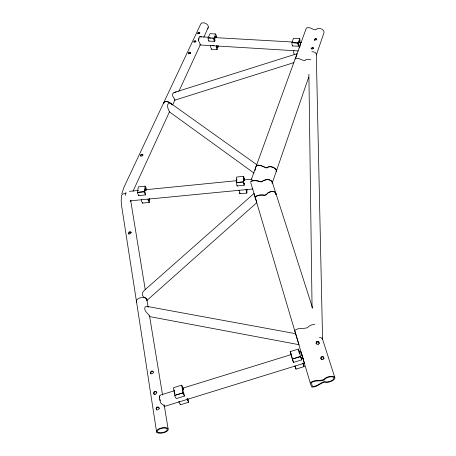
<?xml version="1.0" encoding="UTF-8"?>
<svg xmlns="http://www.w3.org/2000/svg" width="456" height="456" viewBox="0 0 456 456"><rect width="100%" height="100%" fill="white"/><g stroke="black" fill="none" stroke-linecap="round" stroke-linejoin="round"><path stroke-width="0.68" d="M237.274 185.318L237.086 185.968L244.154 185.273L244.239 183.244L244.063 183.882L243.692 182.639L243.966 178.267L244.37 180.593L244.57 179.886L243.669 176.29L236.516 177.07L236.316 182.662L243.401 181.961L243.669 176.29M183.038 392.867L181.608 385.189L173.457 387.708L174.83 395.403L183.038 392.867L174.773 395.341L175.047 396.726L176.318 398.59L184.498 396.064C183.631 390.815 183.745 396.583 182.349 387.435C185.216 394.389 182.56 385.582 181.608 385.189M130.781 200.497L130.758 201.683L130.615 200.116L145.276 289.816M182.981 392.804L183.261 394.189L184.498 396.064M125.474 195.259L125.902 192.478M246.719 189.251L246.582 191.138L246.223 189.918M246.998 189.365L246.873 193.093L239.89 193.766L238.995 190.123M298.23 50.929L199.842 44.962C200.845 44.135 198.748 41.542 198.309 40.373L198.884 37.78L199.705 36.742L208.911 37.267M298.794 352.237L300.835 351.61L304.42 363.158L164.194 406.53L164.228 405.874L160.563 402.836L159.549 398.778L159.446 396.007L160.928 394.919L174.511 390.712M236.727 181.482L236.869 179.008M299.677 47.863L300.304 43.594L300.954 42.493L301.61 42.556M255.018 170.561L255.702 167.084L256.745 165.391M295.921 57.439L297.112 53.694L174.027 92.528L172.522 93.987L172.522 95.777L174.568 99.089L174.836 100.115L174.352 100.314L293.653 62.7M215.83 37.819C217.01 33.693 213.231 38.19 214.559 40.236C215.215 38.629 215.238 41.234 214.366 41.388L208.717 41.057L207.936 38.104L208.215 37.808L214.006 38.207L215.608 33.989L216.583 36.469C216.839 37.933 215.471 38.082 214.417 37.74M216.97 45.771C216.275 47.413 217.193 49.202 217.945 45.874M299.643 42.55L299.609 40.419L298.372 43.782L298.577 45.07L298.948 44.682L298.389 46.267L292.302 45.913L291.863 42.607L298.138 43.012L299.734 38.595L300.116 42.197L299.7 42.625L298.292 42.471M246.001 189.445L246.873 193.093M299.045 344.696L149.545 316.578L149.596 316.19C148.063 313.238 143.258 310.627 145.082 306.928L146.838 306.369L295.659 333.689L298.851 344.24M149.688 198.81L149.42 202.39L142.585 203.125L141.434 200.914L141.406 199.597M149.249 198.713L148.912 200.583L148.417 199.397M272.089 183.112L272.243 182.069L271.103 180.627C267.786 178.404 264.178 180.012 261.351 181.87C257.965 180.827 254.22 180.017 250.686 181.306C254.231 180.046 257.959 180.804 261.351 181.87C264.184 180.04 267.792 178.439 271.098 180.673L272.238 182.109M142.802 202.709L142.585 203.125M316.196 343.87L316.413 342.507L317.285 341.88L318.961 342.319M178.877 401.485L179.282 402.939L180.519 404.751L188.584 402.266L187.866 398.681M180.519 404.751L180.49 404.056M121.826 193.771L123.935 187.313L200.657 24.191A4.155 2.764 26.7 0 1 206.101 23.649A4.155 2.764 26.7 0 1 207.64 28.392M275.903 194.478A5.05 3.124 -17.5 0 0 272.26 191.514A5.05 3.124 -17.5 0 0 266.412 194.689L264.662 195.367C261.584 194.142 258.107 195.385 255.303 196.724L255.138 197.26L250.703 182.451M159.19 408.046L158.739 409.345L157.4 409.984L156.294 409.602L156.089 408.285L156.932 407.02L158.357 406.974L159.469 408.428M308.718 77.087L276.148 171.73A4.93 2.764 19.2 0 0 273.218 167.392A4.93 2.764 19.2 0 0 267.176 167.797L267.039 167.893M316.339 54.937L323.731 33.459A4.343 3.089 18.5 0 0 321.389 28.956A4.343 3.089 18.5 0 0 315.877 29.862C312.867 30.033 309.926 26.38 306.386 28.004L251.233 179.761M272.238 183.016L276.142 171.758A4.93 2.764 19.3 0 0 273.212 167.415A4.93 2.764 19.3 0 0 267.17 167.808C263.699 167.665 260.484 164.149 256.523 165.328L256.357 165.722M156.693 392.405L156.243 393.676L154.926 394.292L153.837 393.938L153.638 392.656L154.47 391.413L155.878 391.368L156.972 392.798M294.422 54.059C293.852 54.8 293.413 51.368 293.824 50.684M299.581 38.578L293.493 38.247L291.994 42.556M295.072 59.109L295.249 58.67C298.885 57.131 301.889 60.773 305.001 60.659A4.474 3.032 18.7 0 1 310.639 59.856M218.47 45.993L217.181 49.55L211.396 49.197L210.604 46.797L210.82 45.691M211.698 48.963L211.396 49.197M215.608 33.989L209.965 33.681L208.215 37.808M133.038 191.224L169.564 111.595M172.533 105.114L174.916 99.944M178.78 91.548L200.486 44.403M203.758 37.301L208.221 27.611M140.687 156.077L141.098 155.211L142.061 154.612L142.99 155M188.476 53.916L189.696 52.639L190.562 52.947L190.694 53.711M197.801 33.972L198.993 32.729L199.848 33.026M198.309 40.373L199.152 38.572M310.217 382.932L310.473 382.459C314.463 379.614 319.525 381.096 323.646 379.626A6.042 2.639 -17 0 1 332.139 376.263A6.042 2.639 -17 0 1 333.376 380.116A6.042 2.639 -17 0 1 324.455 382.139C320.266 383.217 316.954 387.224 312.115 387.11L311.619 386.882L310.217 382.932L255.132 197.243M237.086 185.968L236.271 182.565L243.356 181.864L244.154 185.273M145.413 194.957C146.473 191.662 143.458 194.074 145.464 188.123C146.849 193.652 146.65 187.353 145.202 186.156L138.31 186.909L137.416 192.791L138.675 195.618L145.413 194.957L144.181 192.124L145.202 186.156M138.675 195.618L138.989 195.134M323.914 358.137L323.076 359.094L321.708 359.294L320.807 358.439L321.018 357.082L322.204 356.335L323.526 356.911L324.045 358.57M319.217 343.111L318.356 344.075L316.971 344.286L316.059 343.431L316.276 342.068L317.484 341.305L318.829 341.88L319.354 343.55M311.277 48.809L312.691 47.846L313.654 48.547M146.866 300.487L256.865 202.618L254.043 193.441L144.216 290.483L142.699 292.37L142.278 294.81L143.418 296.833L145.225 297.757L146.815 299.461L146.838 300.396M239.89 193.766L239.93 192.723M292.302 45.913L292.638 45.651M216.891 45.703L216.378 46.113L216.218 47.133L216.993 49.539M256.751 164.662L170.903 103.455L169.096 103.096C165.836 104.692 168.418 109.788 169.478 111.714M255.309 196.735C258.603 193.794 263.078 196.017 266.412 194.689A5.05 3.124 -17.4 0 1 272.266 191.52A5.05 3.124 -17.4 0 1 275.903 194.49M194.193 41.684L195.071 41.131L195.932 41.433M208.717 41.057L209.133 40.812M298.104 42.898L297.842 43.736L298.389 46.267M213.875 38.133L213.579 38.931L214.366 41.388M300.584 356.415L292.364 359.1L290.204 351.622L298.401 349.091L299.888 353.719M182.656 388.193L291.321 354.551M300.914 357.39C300.846 356.677 300.703 356.603 301.718 359.875L293.493 362.412L292.729 360.382L292.336 359.032L300.618 356.552M294.969 366.179L296.001 369.115L304.112 366.613L303.035 363.118M174.027 92.528L176.278 91.895M256.523 165.328L260.786 165.619L264.583 167.095M129.401 191.343L138.573 190.431M146.336 189.662L236.664 180.69M244.427 179.92L252.191 179.145M144.626 190.437L145.971 190.306M137.598 192.324L144.358 191.657M137.666 192.415L143.748 191.816M130.615 200.822L252.903 188.961M152.931 371.463L151.552 371.509L150.725 372.723L150.919 373.96M156.157 391.761L154.755 391.807L153.917 393.049L154.122 394.326L155.211 394.685M158.642 407.362L157.223 407.407L156.374 408.667L156.579 409.984M318.111 344.502L318.493 344.514M322.831 359.516L323.207 359.527M130.758 232.207L129.555 232.264L128.826 233.272L128.974 234.224M215.283 37.626L292.461 42.015M298.121 42.334L300.954 42.493M208.267 37.916L211.1 38.076M212.513 38.161L213.927 38.241M293.39 42.744L298.138 43.012M212.684 45.446L214.086 45.532M201.506 36.868L199.705 36.742M265.489 167.717L266.304 167.95M323.657 357.344L322.341 356.769L321.149 357.515L320.938 358.872L321.845 359.727M169.336 111.805L254.038 173.115M316.732 39.626L316.082 38.982L315.079 39.182L314.44 39.889L314.629 40.464M170.903 103.455L172.009 104.589M188.584 402.266L186.971 398.989M149.255 202.481L148.12 200.264L148.063 199.067M290.204 351.622L291.464 355.292M301.718 359.875L300.812 357.065M304.112 366.613L302.961 363.187M295.659 367.912L295.163 366.248M295.784 333.763L294.741 330.754L294.969 330.264C298.76 327.374 303.667 329.101 307.566 327.67A5.763 2.81 -17.1 0 1 314.811 324.353M301.085 352.22L302.453 356.461M179.157 401.605L179.259 401.918M187.234 399.108L187.832 400.168L187.61 398.749M272.243 182.069L312.651 308.267M322.147 337.936L334.829 377.579M303.046 363.364L303.405 364.378M294.918 365.872L295.294 366.88M299.888 353.725L299.119 351.354M302.636 357.025L303.348 359.362M300.789 357.179L298.401 349.091M295.83 368.465L296.001 369.115M291.606 355.954L290.899 353.782L293.493 362.412M174.198 389.954L174.431 391.265M174.665 392.576L174.893 393.881M148.143 307.367L146.758 298.954A5.415 2.953 -10.7 0 0 140.026 297.893A5.415 2.953 -10.7 0 0 136.578 302.117L156.625 432.168M149.522 315.78L162.547 395.004M164.16 404.814L168.076 428.651M159.446 396.007L159.782 398.059M160.005 399.422L160.227 400.79M136.578 302.117L121.467 204.944L121.171 200.811L121.592 195.385A4.868 2.81 8.7 0 1 126.044 193.549M308.883 74.311L312.069 307.777M311.893 51.807A3.876 2.827 -2.5 0 1 316.287 54.121L322.58 339.196A5.09 2.326 0.3 0 0 319.451 337.343M318.123 341.419A4.247 1.944 0.3 0 1 317.023 341.419M318.242 341.795A5.09 2.326 0.3 0 1 316.92 341.8M316.629 39.085L316.378 39.797L315.421 40.042L314.526 39.928L314.338 39.347L315.7 38.418L316.629 39.085M313.551 48.011L313.289 48.758L312.286 49.014L311.362 48.883L311.169 48.279L312.588 47.31L313.551 48.011M153.444 372.062L152.999 373.282L151.705 373.886L150.64 373.555L150.446 372.318L151.267 371.104L152.646 371.059L153.444 372.062M131.18 232.514L130.769 233.449L129.629 233.928L128.712 233.757L128.564 232.811L129.293 231.802L130.496 231.739L131.18 232.514M140.858 154.726L140.454 155.593L140.91 156.077L142.021 156.083L142.865 155.428L142.756 154.516L142.033 154.156L140.858 154.726M188.624 52.685L188.288 53.403L188.755 53.745L189.77 53.734L190.511 53.198L190.38 52.434L189.713 52.132L188.624 52.685M194.017 41.171L193.686 41.878L194.148 42.203L195.162 42.191L195.886 41.667L195.755 40.92L195.094 40.624L194.017 41.171M197.955 32.764L197.63 33.459L198.092 33.772L199.813 33.242L199.677 32.513L199.021 32.216L197.955 32.764M311.579 382.584L311.323 383.051L312.423 386.181L312.924 386.414C317.661 386.54 320.437 382.305 324.7 381.524L325.213 381.678A5.039 2.2 -17 0 0 332.658 379.99A5.039 2.2 -17 0 0 331.632 376.781A5.039 2.2 -17 0 0 324.541 379.58L324.21 379.996C320.197 381.752 315.466 379.797 311.579 382.584M158.905 432.596A5.079 2.155 -12.1 0 0 167.192 430.071A5.079 2.155 -12.1 0 0 160.928 428.543A5.079 2.155 -12.1 0 0 158.905 432.596M158.221 433.023A6.088 2.588 -12.1 0 0 168.15 430.002A6.088 2.588 -12.1 0 0 160.655 428.167A6.088 2.588 -12.1 0 0 158.221 433.023M166.605 101.585A4.474 2.588 25.3 0 0 163.693 103.734A4.474 2.588 25.3 0 1 166.605 101.597A4.474 2.588 25.3 0 1 171.593 104.43A4.474 2.588 25.3 0 0 166.605 101.597"/></g></svg>
